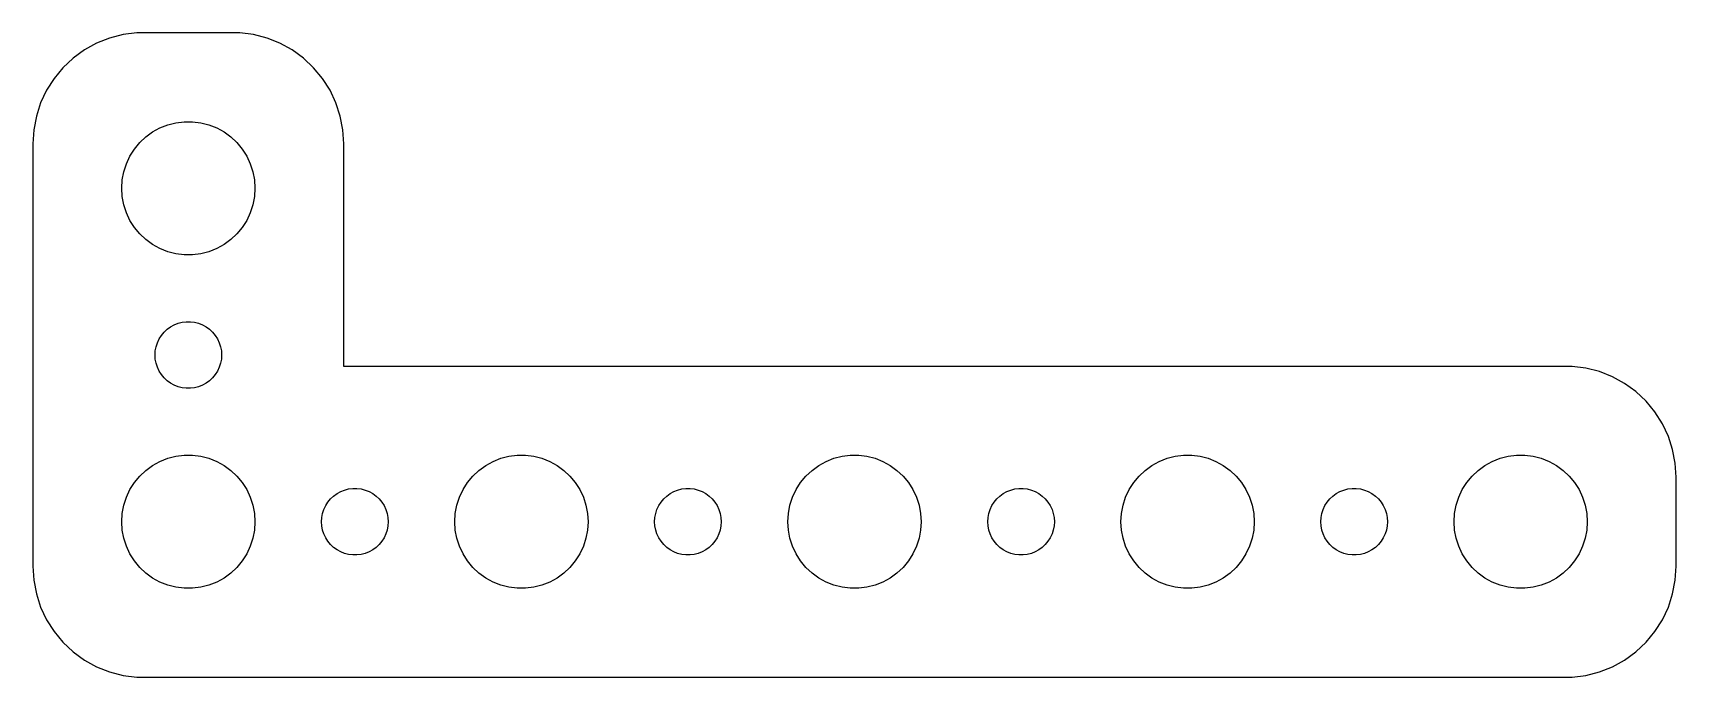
# Model space of a CAD drawing. Header units: metres. Extents: x -37 to 37, y -7 to 22.
import ezdxf

# ---------------------------------------------------------------- set-up
doc = ezdxf.new("R2010")
doc.units = ezdxf.units.M

msp = doc.modelspace()

# ---------------------------------------------------------------- linework, layer by layer
for p, q in [((-34.1289, 21.5241), (-34.6791, 21.2216)), ((-33.5451, 21.7553), (-34.1289, 21.5241)), ((-32.9369, 21.9114), (-33.5451, 21.7553)), ((-32.3139, 21.9901), (-32.9369, 21.9114)), ((-27.686, 21.9901), (-32.3139, 21.9901)), ((-27.0631, 21.9114), (-27.686, 21.9901)), ((-26.4549, 21.7553), (-27.0631, 21.9114)), ((-25.8711, 21.5241), (-26.4549, 21.7553)), ((-25.3209, 21.2216), (-25.8711, 21.5241)), ((-35.1871, 20.8526), (-35.6448, 20.4227)), ((-34.6791, 21.2216), (-35.1871, 20.8526)), ((-24.8129, 20.8526), (-25.3209, 21.2216)), ((-24.3551, 20.4227), (-24.8129, 20.8526)), ((-35.6448, 20.4227), (-36.0451, 19.9389)), ((-23.9549, 19.9389), (-24.3551, 20.4227)), ((-36.3815, 19.4088), (-36.6489, 18.8406)), ((-36.0451, 19.9389), (-36.3815, 19.4088)), ((-23.6185, 19.4088), (-23.9549, 19.9389)), ((-23.3511, 18.8406), (-23.6185, 19.4088)), ((-36.6489, 18.8406), (-36.8429, 18.2434)), ((-23.1571, 18.2434), (-23.3511, 18.8406)), ((-36.8429, 18.2434), (-36.9606, 17.6267)), ((-31.2773, 17.7145), (-30.927, 17.8532)), ((-30.927, 17.8532), (-30.5621, 17.9469)), ((-30.5621, 17.9469), (-30.1884, 17.9941)), ((-30.1884, 17.9941), (-29.8116, 17.9941)), ((-29.8116, 17.9941), (-29.4379, 17.9469)), ((-29.4379, 17.9469), (-29.0729, 17.8532)), ((-29.0729, 17.8532), (-28.7227, 17.7145)), ((-23.0394, 17.6267), (-23.1571, 18.2434)), ((-36.9606, 17.6267), (-37, 17)), ((-32.427, 16.7634), (-32.1869, 17.0536)), ((-32.1869, 17.0536), (-31.9123, 17.3115)), ((-31.9123, 17.3115), (-31.6075, 17.533)), ((-31.6075, 17.533), (-31.2773, 17.7145)), ((-28.7227, 17.7145), (-28.3925, 17.533)), ((-28.3925, 17.533), (-28.0877, 17.3115)), ((-28.0877, 17.3115), (-27.8131, 17.0536)), ((-27.8131, 17.0536), (-27.5729, 16.7634)), ((-23, 17), (-23.0394, 17.6267)), ((-37, 17), (-37, -2)), ((-32.7893, 16.1044), (-32.6289, 16.4453)), ((-32.6289, 16.4453), (-32.427, 16.7634)), ((-27.5729, 16.7634), (-27.3711, 16.4453)), ((-27.3711, 16.4453), (-27.2107, 16.1044)), ((-23, 6.99013), (-23, 17)), ((-32.9763, 15.376), (-32.9057, 15.7461)), ((-32.9057, 15.7461), (-32.7893, 16.1044)), ((-27.2107, 16.1044), (-27.0942, 15.7461)), ((-27.0942, 15.7461), (-27.0237, 15.376)), ((-33, 15), (-32.9763, 15.376)), ((-32.9763, 14.624), (-33, 15)), ((-27.0237, 15.376), (-27, 15)), ((-27, 15), (-27.0237, 14.624)), ((-32.9057, 14.2539), (-32.9763, 14.624)), ((-32.7893, 13.8956), (-32.9057, 14.2539)), ((-27.0942, 14.2539), (-27.2107, 13.8956)), ((-27.0237, 14.624), (-27.0942, 14.2539)), ((-32.6289, 13.5547), (-32.7893, 13.8956)), ((-32.427, 13.2366), (-32.6289, 13.5547)), ((-27.3711, 13.5547), (-27.5729, 13.2366)), ((-27.2107, 13.8956), (-27.3711, 13.5547)), ((-32.1869, 12.9464), (-32.427, 13.2366)), ((-31.9123, 12.6884), (-32.1869, 12.9464)), ((-31.6075, 12.467), (-31.9123, 12.6884)), ((-28.0877, 12.6884), (-28.3925, 12.467)), ((-27.8131, 12.9464), (-28.0877, 12.6884)), ((-27.5729, 13.2366), (-27.8131, 12.9464)), ((-31.2773, 12.2855), (-31.6075, 12.467)), ((-30.927, 12.1468), (-31.2773, 12.2855)), ((-30.5621, 12.0531), (-30.927, 12.1468)), ((-30.1884, 12.0059), (-30.5621, 12.0531)), ((-29.8116, 12.0059), (-30.1884, 12.0059)), ((-29.4379, 12.0531), (-29.8116, 12.0059)), ((-29.0729, 12.1468), (-29.4379, 12.0531)), ((-28.7227, 12.2855), (-29.0729, 12.1468)), ((-28.3925, 12.467), (-28.7227, 12.2855)), ((-30.6387, 8.85724), (-30.4635, 8.92657)), ((-30.4635, 8.92657), (-30.2811, 8.97342)), ((-30.2811, 8.97342), (-30.0942, 8.99704)), ((-30.0942, 8.99704), (-29.9058, 8.99704)), ((-29.9058, 8.99704), (-29.7189, 8.97342)), ((-29.7189, 8.97342), (-29.5365, 8.92657)), ((-29.5365, 8.92657), (-29.3613, 8.85724)), ((-31.3947, 8.05219), (-31.3145, 8.22263)), ((-31.3145, 8.22263), (-31.2135, 8.38167)), ((-31.2135, 8.38167), (-31.0934, 8.52681)), ((-31.0934, 8.52681), (-30.9561, 8.65576)), ((-30.9561, 8.65576), (-30.8037, 8.76648)), ((-30.8037, 8.76648), (-30.6387, 8.85724)), ((-29.3613, 8.85724), (-29.1963, 8.76648)), ((-29.1963, 8.76648), (-29.0439, 8.65576)), ((-29.0439, 8.65576), (-28.9065, 8.52681)), ((-28.9065, 8.52681), (-28.7865, 8.38167)), ((-28.7865, 8.38167), (-28.6855, 8.22263)), ((-28.6855, 8.22263), (-28.6053, 8.05219)), ((-31.5, 7.5), (-31.4882, 7.68799)), ((-31.4882, 7.312), (-31.5, 7.5)), ((-31.4882, 7.68799), (-31.4529, 7.87303)), ((-31.4529, 7.87303), (-31.3947, 8.05219)), ((-28.6053, 8.05219), (-28.5471, 7.87303)), ((-28.5471, 7.87303), (-28.5118, 7.68799)), ((-28.5118, 7.68799), (-28.5, 7.5)), ((-28.5, 7.5), (-28.5118, 7.312)), ((-31.4529, 7.12695), (-31.4882, 7.312)), ((-31.3947, 6.9478), (-31.4529, 7.12695)), ((-31.3145, 6.77736), (-31.3947, 6.9478)), ((-31.2135, 6.61832), (-31.3145, 6.77736)), ((-28.6855, 6.77736), (-28.7865, 6.61832)), ((-28.6053, 6.9478), (-28.6855, 6.77736)), ((-28.5471, 7.12695), (-28.6053, 6.9478)), ((-28.5118, 7.312), (-28.5471, 7.12695)), ((32.3139, 6.99013), (-23, 6.99013)), ((32.9369, 6.91142), (32.3139, 6.99013)), ((33.5451, 6.75528), (32.9369, 6.91142)), ((34.1289, 6.52412), (33.5451, 6.75528)), ((-31.0934, 6.47318), (-31.2135, 6.61832)), ((-30.9561, 6.34422), (-31.0934, 6.47318)), ((-30.8037, 6.23351), (-30.9561, 6.34422)), ((-30.6387, 6.14275), (-30.8037, 6.23351)), ((-30.4635, 6.07341), (-30.6387, 6.14275)), ((-30.2811, 6.02657), (-30.4635, 6.07341)), ((-30.0942, 6.00294), (-30.2811, 6.02657)), ((-29.9058, 6.00294), (-30.0942, 6.00294)), ((-29.7189, 6.02657), (-29.9058, 6.00294)), ((-29.5365, 6.07341), (-29.7189, 6.02657)), ((-29.3613, 6.14275), (-29.5365, 6.07341)), ((-29.1963, 6.23351), (-29.3613, 6.14275)), ((-29.0439, 6.34422), (-29.1963, 6.23351)), ((-28.9065, 6.47318), (-29.0439, 6.34422)), ((-28.7865, 6.61832), (-28.9065, 6.47318)), ((34.6791, 6.22163), (34.1289, 6.52412)), ((35.1871, 5.85255), (34.6791, 6.22163)), ((35.6448, 5.42273), (35.1871, 5.85255)), ((36.0451, 4.93892), (35.6448, 5.42273)), ((36.3815, 4.40877), (36.0451, 4.93892)), ((36.6489, 3.84062), (36.3815, 4.40877)), ((36.8429, 3.24344), (36.6489, 3.84062)), ((-30.5621, 2.94685), (-30.1884, 2.99408)), ((-30.1884, 2.99408), (-29.8116, 2.99408)), ((-29.8116, 2.99408), (-29.4379, 2.94685)), ((-15.5621, 2.94685), (-15.1884, 2.99408)), ((-15.1884, 2.99408), (-14.8116, 2.99408)), ((-14.8116, 2.99408), (-14.4379, 2.94685)), ((-0.562134, 2.94685), (-0.18837, 2.99408)), ((-0.18837, 2.99408), (0.18837, 2.99408)), ((0.18837, 2.99408), (0.562134, 2.94685)), ((14.4379, 2.94685), (14.8116, 2.99408)), ((14.8116, 2.99408), (15.1884, 2.99408)), ((15.1884, 2.99408), (15.5621, 2.94685)), ((29.4379, 2.94685), (29.8116, 2.99408)), ((29.8116, 2.99408), (30.1884, 2.99408)), ((30.1884, 2.99408), (30.5621, 2.94685)), ((36.9606, 2.62666), (36.8429, 3.24344)), ((-32.1869, 2.05363), (-31.9123, 2.31154)), ((-31.9123, 2.31154), (-31.6075, 2.53297)), ((-31.6075, 2.53297), (-31.2773, 2.71448)), ((-31.2773, 2.71448), (-30.927, 2.85316)), ((-30.927, 2.85316), (-30.5621, 2.94685)), ((-29.4379, 2.94685), (-29.0729, 2.85316)), ((-29.0729, 2.85316), (-28.7227, 2.71448)), ((-28.7227, 2.71448), (-28.3925, 2.53297)), ((-28.3925, 2.53297), (-28.0877, 2.31154)), ((-28.0877, 2.31154), (-27.8131, 2.05363)), ((-17.1869, 2.05363), (-16.9123, 2.31154)), ((-16.9123, 2.31154), (-16.6075, 2.53297)), ((-16.6075, 2.53297), (-16.2773, 2.71448)), ((-16.2773, 2.71448), (-15.927, 2.85316)), ((-15.927, 2.85316), (-15.5621, 2.94685)), ((-14.4379, 2.94685), (-14.0729, 2.85316)), ((-14.0729, 2.85316), (-13.7227, 2.71448)), ((-13.7227, 2.71448), (-13.3925, 2.53297)), ((-13.3925, 2.53297), (-13.0877, 2.31154)), ((-13.0877, 2.31154), (-12.8131, 2.05363)), ((-2.1869, 2.05363), (-1.91226, 2.31154)), ((-1.91226, 2.31154), (-1.60747, 2.53297)), ((-1.60747, 2.53297), (-1.27733, 2.71448)), ((-1.27733, 2.71448), (-0.927048, 2.85316)), ((-0.927048, 2.85316), (-0.562134, 2.94685)), ((0.562134, 2.94685), (0.927048, 2.85316)), ((0.927048, 2.85316), (1.27733, 2.71448)), ((1.27733, 2.71448), (1.60747, 2.53297)), ((1.60747, 2.53297), (1.91226, 2.31154)), ((1.91226, 2.31154), (2.1869, 2.05363)), ((12.8131, 2.05363), (13.0877, 2.31154)), ((13.0877, 2.31154), (13.3925, 2.53297)), ((13.3925, 2.53297), (13.7227, 2.71448)), ((13.7227, 2.71448), (14.0729, 2.85316)), ((14.0729, 2.85316), (14.4379, 2.94685)), ((15.5621, 2.94685), (15.927, 2.85316)), ((15.927, 2.85316), (16.2773, 2.71448)), ((16.2773, 2.71448), (16.6075, 2.53297)), ((16.6075, 2.53297), (16.9123, 2.31154)), ((16.9123, 2.31154), (17.1869, 2.05363)), ((27.8131, 2.05363), (28.0877, 2.31154)), ((28.0877, 2.31154), (28.3925, 2.53297)), ((28.3925, 2.53297), (28.7227, 2.71448)), ((28.7227, 2.71448), (29.0729, 2.85316)), ((29.0729, 2.85316), (29.4379, 2.94685)), ((30.5621, 2.94685), (30.927, 2.85316)), ((30.927, 2.85316), (31.2773, 2.71448)), ((31.2773, 2.71448), (31.6075, 2.53297)), ((31.6075, 2.53297), (31.9123, 2.31154)), ((31.9123, 2.31154), (32.1869, 2.05363)), ((37, 2), (36.9606, 2.62666)), ((-32.6289, 1.44525), (-32.427, 1.76335)), ((-32.427, 1.76335), (-32.1869, 2.05363)), ((-27.8131, 2.05363), (-27.5729, 1.76335)), ((-27.5729, 1.76335), (-27.3711, 1.44525)), ((-22.7811, 1.47342), (-22.5942, 1.49704)), ((-22.5942, 1.49704), (-22.4058, 1.49704)), ((-22.4058, 1.49704), (-22.2189, 1.47342)), ((-17.6289, 1.44525), (-17.427, 1.76335)), ((-17.427, 1.76335), (-17.1869, 2.05363)), ((-12.8131, 2.05363), (-12.5729, 1.76335)), ((-12.5729, 1.76335), (-12.3711, 1.44525)), ((-7.78107, 1.47342), (-7.59418, 1.49704)), ((-7.59418, 1.49704), (-7.40581, 1.49704)), ((-7.40581, 1.49704), (-7.21892, 1.47342)), ((-2.62891, 1.44525), (-2.42705, 1.76335)), ((-2.42705, 1.76335), (-2.1869, 2.05363)), ((2.1869, 2.05363), (2.42705, 1.76335)), ((2.42705, 1.76335), (2.62891, 1.44525)), ((7.21892, 1.47342), (7.40581, 1.49704)), ((7.40581, 1.49704), (7.59418, 1.49704)), ((7.59418, 1.49704), (7.78107, 1.47342)), ((12.3711, 1.44525), (12.5729, 1.76335)), ((12.5729, 1.76335), (12.8131, 2.05363)), ((17.1869, 2.05363), (17.427, 1.76335)), ((17.427, 1.76335), (17.6289, 1.44525)), ((22.2189, 1.47342), (22.4058, 1.49704)), ((22.4058, 1.49704), (22.5942, 1.49704)), ((22.5942, 1.49704), (22.7811, 1.47342)), ((27.3711, 1.44525), (27.5729, 1.76335)), ((27.5729, 1.76335), (27.8131, 2.05363)), ((32.1869, 2.05363), (32.427, 1.76335)), ((32.427, 1.76335), (32.6289, 1.44525)), ((37, -2), (37, 2)), ((-32.9763, 0.375992), (-32.9057, 0.746063)), ((-32.9057, 0.746063), (-32.7893, 1.10437)), ((-32.7893, 1.10437), (-32.6289, 1.44525)), ((-27.3711, 1.44525), (-27.2107, 1.10437)), ((-27.2107, 1.10437), (-27.0942, 0.746063)), ((-27.0942, 0.746063), (-27.0237, 0.375992)), ((-23.8145, 0.722626), (-23.7135, 0.881668)), ((-23.7135, 0.881668), (-23.5934, 1.02681)), ((-23.5934, 1.02681), (-23.4561, 1.15576)), ((-23.4561, 1.15576), (-23.3037, 1.26648)), ((-23.3037, 1.26648), (-23.1387, 1.35724)), ((-23.1387, 1.35724), (-22.9635, 1.42657)), ((-22.9635, 1.42657), (-22.7811, 1.47342)), ((-22.2189, 1.47342), (-22.0365, 1.42657)), ((-22.0365, 1.42657), (-21.8613, 1.35724)), ((-21.8613, 1.35724), (-21.6963, 1.26648)), ((-21.6963, 1.26648), (-21.5439, 1.15576)), ((-21.5439, 1.15576), (-21.4065, 1.02681)), ((-21.4065, 1.02681), (-21.2865, 0.881668)), ((-21.2865, 0.881668), (-21.1855, 0.722626)), ((-17.9763, 0.375992), (-17.9057, 0.746063)), ((-17.9057, 0.746063), (-17.7893, 1.10437)), ((-17.7893, 1.10437), (-17.6289, 1.44525)), ((-12.3711, 1.44525), (-12.2107, 1.10437)), ((-12.2107, 1.10437), (-12.0942, 0.746063)), ((-12.0942, 0.746063), (-12.0237, 0.375992)), ((-8.81445, 0.722626), (-8.71352, 0.881668)), ((-8.71352, 0.881668), (-8.59344, 1.02681)), ((-8.59344, 1.02681), (-8.45613, 1.15576)), ((-8.45613, 1.15576), (-8.30373, 1.26648)), ((-8.30373, 1.26648), (-8.13866, 1.35724)), ((-8.13866, 1.35724), (-7.96352, 1.42657)), ((-7.96352, 1.42657), (-7.78107, 1.47342)), ((-7.21892, 1.47342), (-7.03647, 1.42657)), ((-7.03647, 1.42657), (-6.86133, 1.35724)), ((-6.86133, 1.35724), (-6.69626, 1.26648)), ((-6.69626, 1.26648), (-6.54385, 1.15576)), ((-6.54385, 1.15576), (-6.40654, 1.02681)), ((-6.40654, 1.02681), (-6.28647, 0.881668)), ((-6.28647, 0.881668), (-6.18553, 0.722626)), ((-2.97633, 0.375992), (-2.90575, 0.746063)), ((-2.90575, 0.746063), (-2.78932, 1.10437)), ((-2.78932, 1.10437), (-2.62891, 1.44525)), ((2.62891, 1.44525), (2.78932, 1.10437)), ((2.78932, 1.10437), (2.90575, 0.746063)), ((2.90575, 0.746063), (2.97633, 0.375992)), ((6.18553, 0.722626), (6.28647, 0.881668)), ((6.28647, 0.881668), (6.40654, 1.02681)), ((6.40654, 1.02681), (6.54385, 1.15576)), ((6.54385, 1.15576), (6.69626, 1.26648)), ((6.69626, 1.26648), (6.86133, 1.35724)), ((6.86133, 1.35724), (7.03647, 1.42657)), ((7.03647, 1.42657), (7.21892, 1.47342)), ((7.78107, 1.47342), (7.96352, 1.42657)), ((7.96352, 1.42657), (8.13866, 1.35724)), ((8.13866, 1.35724), (8.30373, 1.26648)), ((8.30373, 1.26648), (8.45613, 1.15576)), ((8.45613, 1.15576), (8.59344, 1.02681)), ((8.59344, 1.02681), (8.71352, 0.881668)), ((8.71352, 0.881668), (8.81445, 0.722626)), ((12.0237, 0.375992), (12.0942, 0.746063)), ((12.0942, 0.746063), (12.2107, 1.10437)), ((12.2107, 1.10437), (12.3711, 1.44525)), ((17.6289, 1.44525), (17.7893, 1.10437)), ((17.7893, 1.10437), (17.9057, 0.746063)), ((17.9057, 0.746063), (17.9763, 0.375992)), ((21.1855, 0.722626), (21.2865, 0.881668)), ((21.2865, 0.881668), (21.4065, 1.02681)), ((21.4065, 1.02681), (21.5439, 1.15576)), ((21.5439, 1.15576), (21.6963, 1.26648)), ((21.6963, 1.26648), (21.8613, 1.35724)), ((21.8613, 1.35724), (22.0365, 1.42657)), ((22.0365, 1.42657), (22.2189, 1.47342)), ((22.7811, 1.47342), (22.9635, 1.42657)), ((22.9635, 1.42657), (23.1387, 1.35724)), ((23.1387, 1.35724), (23.3037, 1.26648)), ((23.3037, 1.26648), (23.4561, 1.15576)), ((23.4561, 1.15576), (23.5934, 1.02681)), ((23.5934, 1.02681), (23.7135, 0.881668)), ((23.7135, 0.881668), (23.8145, 0.722626)), ((27.0237, 0.375992), (27.0942, 0.746063)), ((27.0942, 0.746063), (27.2107, 1.10437)), ((27.2107, 1.10437), (27.3711, 1.44525)), ((32.6289, 1.44525), (32.7893, 1.10437)), ((32.7893, 1.10437), (32.9057, 0.746063)), ((32.9057, 0.746063), (32.9763, 0.375992)), ((-33, 0), (-32.9763, 0.375992)), ((-32.9763, -0.375992), (-33, 0)), ((-27.0237, 0.375992), (-27, 0)), ((-27, 0), (-27.0237, -0.375992)), ((-24, 0), (-23.9882, 0.187988)), ((-23.9882, -0.187988), (-24, 0)), ((-23.9882, 0.187988), (-23.9529, 0.373032)), ((-23.9529, 0.373032), (-23.8947, 0.552185)), ((-23.8947, 0.552185), (-23.8145, 0.722626)), ((-21.1855, 0.722626), (-21.1053, 0.552185)), ((-21.1053, 0.552185), (-21.0471, 0.373032)), ((-21.0471, 0.373032), (-21.0118, 0.187988)), ((-21.0118, 0.187988), (-21, 0)), ((-21, 0), (-21.0118, -0.187988)), ((-18, 0), (-17.9763, 0.375992)), ((-17.9763, -0.375992), (-18, 0)), ((-12.0237, 0.375992), (-12, 0)), ((-12, 0), (-12.0237, -0.375992)), ((-9, 0), (-8.98816, 0.187988)), ((-8.98816, -0.187988), (-9, 0)), ((-8.98816, 0.187988), (-8.95287, 0.373032)), ((-8.95287, 0.373032), (-8.89465, 0.552185)), ((-8.89465, 0.552185), (-8.81445, 0.722626)), ((-6.18553, 0.722626), (-6.10533, 0.552185)), ((-6.10533, 0.552185), (-6.04712, 0.373032)), ((-6.04712, 0.373032), (-6.01183, 0.187988)), ((-6.01183, 0.187988), (-6, 0)), ((-6, 0), (-6.01183, -0.187988)), ((-3, 0), (-2.97633, 0.375992)), ((-2.97633, -0.375992), (-3, 0)), ((2.97633, 0.375992), (3, 0)), ((3, 0), (2.97633, -0.375992)), ((6, 0), (6.01183, 0.187988)), ((6.01183, -0.187988), (6, 0)), ((6.01183, 0.187988), (6.04712, 0.373032)), ((6.04712, 0.373032), (6.10533, 0.552185)), ((6.10533, 0.552185), (6.18553, 0.722626)), ((8.81445, 0.722626), (8.89465, 0.552185)), ((8.89465, 0.552185), (8.95287, 0.373032)), ((8.95287, 0.373032), (8.98816, 0.187988)), ((8.98816, 0.187988), (9, 0)), ((9, 0), (8.98816, -0.187988)), ((12, 0), (12.0237, 0.375992)), ((12.0237, -0.375992), (12, 0)), ((17.9763, 0.375992), (18, 0)), ((18, 0), (17.9763, -0.375992)), ((21, 0), (21.0118, 0.187988)), ((21.0118, -0.187988), (21, 0)), ((21.0118, 0.187988), (21.0471, 0.373032)), ((21.0471, 0.373032), (21.1053, 0.552185)), ((21.1053, 0.552185), (21.1855, 0.722626)), ((23.8145, 0.722626), (23.8947, 0.552185)), ((23.8947, 0.552185), (23.9529, 0.373032)), ((23.9529, 0.373032), (23.9882, 0.187988)), ((23.9882, 0.187988), (24, 0)), ((24, 0), (23.9882, -0.187988)), ((27, 0), (27.0237, 0.375992)), ((27.0237, -0.375992), (27, 0)), ((32.9763, 0.375992), (33, 0)), ((33, 0), (32.9763, -0.375992)), ((-32.9057, -0.746063), (-32.9763, -0.375992)), ((-27.0237, -0.375992), (-27.0942, -0.746063)), ((-23.9529, -0.373032), (-23.9882, -0.187988)), ((-23.8947, -0.552185), (-23.9529, -0.373032)), ((-23.8145, -0.722626), (-23.8947, -0.552185)), ((-23.7135, -0.881668), (-23.8145, -0.722626)), ((-21.1855, -0.722626), (-21.2865, -0.881668)), ((-21.1053, -0.552185), (-21.1855, -0.722626)), ((-21.0471, -0.373032), (-21.1053, -0.552185)), ((-21.0118, -0.187988), (-21.0471, -0.373032)), ((-17.9057, -0.746063), (-17.9763, -0.375992)), ((-12.0237, -0.375992), (-12.0942, -0.746063)), ((-8.95287, -0.373032), (-8.98816, -0.187988)), ((-8.89465, -0.552185), (-8.95287, -0.373032)), ((-8.81445, -0.722626), (-8.89465, -0.552185)), ((-8.71352, -0.881668), (-8.81445, -0.722626)), ((-6.18553, -0.722626), (-6.28647, -0.881668)), ((-6.10533, -0.552185), (-6.18553, -0.722626)), ((-6.04712, -0.373032), (-6.10533, -0.552185)), ((-6.01183, -0.187988), (-6.04712, -0.373032)), ((-2.90575, -0.746063), (-2.97633, -0.375992)), ((2.97633, -0.375992), (2.90575, -0.746063)), ((6.04712, -0.373032), (6.01183, -0.187988)), ((6.10533, -0.552185), (6.04712, -0.373032)), ((6.18553, -0.722626), (6.10533, -0.552185)), ((6.28647, -0.881668), (6.18553, -0.722626)), ((8.81445, -0.722626), (8.71352, -0.881668)), ((8.89465, -0.552185), (8.81445, -0.722626)), ((8.95287, -0.373032), (8.89465, -0.552185)), ((8.98816, -0.187988), (8.95287, -0.373032)), ((12.0942, -0.746063), (12.0237, -0.375992)), ((17.9763, -0.375992), (17.9057, -0.746063)), ((21.0471, -0.373032), (21.0118, -0.187988)), ((21.1053, -0.552185), (21.0471, -0.373032)), ((21.1855, -0.722626), (21.1053, -0.552185)), ((21.2865, -0.881668), (21.1855, -0.722626)), ((23.8145, -0.722626), (23.7135, -0.881668)), ((23.8947, -0.552185), (23.8145, -0.722626)), ((23.9529, -0.373032), (23.8947, -0.552185)), ((23.9882, -0.187988), (23.9529, -0.373032)), ((27.0942, -0.746063), (27.0237, -0.375992)), ((32.9763, -0.375992), (32.9057, -0.746063)), ((-32.7893, -1.10437), (-32.9057, -0.746063)), ((-32.6289, -1.44525), (-32.7893, -1.10437)), ((-32.427, -1.76335), (-32.6289, -1.44525)), ((-27.3711, -1.44525), (-27.5729, -1.76335)), ((-27.2107, -1.10437), (-27.3711, -1.44525)), ((-27.0942, -0.746063), (-27.2107, -1.10437)), ((-23.5934, -1.02681), (-23.7135, -0.881668)), ((-23.4561, -1.15576), (-23.5934, -1.02681)), ((-23.3037, -1.26648), (-23.4561, -1.15576)), ((-23.1387, -1.35724), (-23.3037, -1.26648)), ((-22.9635, -1.42657), (-23.1387, -1.35724)), ((-22.7811, -1.47342), (-22.9635, -1.42657)), ((-22.5942, -1.49704), (-22.7811, -1.47342)), ((-22.2189, -1.47342), (-22.4058, -1.49704)), ((-22.0365, -1.42657), (-22.2189, -1.47342)), ((-21.8613, -1.35724), (-22.0365, -1.42657)), ((-21.6963, -1.26648), (-21.8613, -1.35724)), ((-21.5439, -1.15576), (-21.6963, -1.26648)), ((-21.4065, -1.02681), (-21.5439, -1.15576)), ((-21.2865, -0.881668), (-21.4065, -1.02681)), ((-17.7893, -1.10437), (-17.9057, -0.746063)), ((-17.6289, -1.44525), (-17.7893, -1.10437)), ((-17.427, -1.76335), (-17.6289, -1.44525)), ((-12.3711, -1.44525), (-12.5729, -1.76335)), ((-12.2107, -1.10437), (-12.3711, -1.44525)), ((-12.0942, -0.746063), (-12.2107, -1.10437)), ((-8.59344, -1.02681), (-8.71352, -0.881668)), ((-8.45613, -1.15576), (-8.59344, -1.02681)), ((-8.30373, -1.26648), (-8.45613, -1.15576)), ((-8.13866, -1.35724), (-8.30373, -1.26648)), ((-7.96352, -1.42657), (-8.13866, -1.35724)), ((-7.78107, -1.47342), (-7.96352, -1.42657)), ((-7.59418, -1.49704), (-7.78107, -1.47342)), ((-7.21892, -1.47342), (-7.40581, -1.49704)), ((-7.03647, -1.42657), (-7.21892, -1.47342)), ((-6.86133, -1.35724), (-7.03647, -1.42657)), ((-6.69626, -1.26648), (-6.86133, -1.35724)), ((-6.54385, -1.15576), (-6.69626, -1.26648)), ((-6.40654, -1.02681), (-6.54385, -1.15576)), ((-6.28647, -0.881668), (-6.40654, -1.02681)), ((-2.78932, -1.10437), (-2.90575, -0.746063)), ((-2.62891, -1.44525), (-2.78932, -1.10437)), ((-2.42705, -1.76335), (-2.62891, -1.44525)), ((2.62891, -1.44525), (2.42705, -1.76335)), ((2.78932, -1.10437), (2.62891, -1.44525)), ((2.90575, -0.746063), (2.78932, -1.10437)), ((6.40654, -1.02681), (6.28647, -0.881668)), ((6.54385, -1.15576), (6.40654, -1.02681)), ((6.69626, -1.26648), (6.54385, -1.15576)), ((6.86133, -1.35724), (6.69626, -1.26648)), ((7.03647, -1.42657), (6.86133, -1.35724)), ((7.21892, -1.47342), (7.03647, -1.42657)), ((7.40581, -1.49704), (7.21892, -1.47342)), ((7.78107, -1.47342), (7.59418, -1.49704)), ((7.96352, -1.42657), (7.78107, -1.47342)), ((8.13866, -1.35724), (7.96352, -1.42657)), ((8.30373, -1.26648), (8.13866, -1.35724)), ((8.45613, -1.15576), (8.30373, -1.26648)), ((8.59344, -1.02681), (8.45613, -1.15576)), ((8.71352, -0.881668), (8.59344, -1.02681)), ((12.2107, -1.10437), (12.0942, -0.746063)), ((12.3711, -1.44525), (12.2107, -1.10437)), ((12.5729, -1.76335), (12.3711, -1.44525)), ((17.6289, -1.44525), (17.427, -1.76335)), ((17.7893, -1.10437), (17.6289, -1.44525)), ((17.9057, -0.746063), (17.7893, -1.10437)), ((21.4065, -1.02681), (21.2865, -0.881668)), ((21.5439, -1.15576), (21.4065, -1.02681)), ((21.6963, -1.26648), (21.5439, -1.15576)), ((21.8613, -1.35724), (21.6963, -1.26648)), ((22.0365, -1.42657), (21.8613, -1.35724)), ((22.2189, -1.47342), (22.0365, -1.42657)), ((22.4058, -1.49704), (22.2189, -1.47342)), ((22.7811, -1.47342), (22.5942, -1.49704)), ((22.9635, -1.42657), (22.7811, -1.47342)), ((23.1387, -1.35724), (22.9635, -1.42657)), ((23.3037, -1.26648), (23.1387, -1.35724)), ((23.4561, -1.15576), (23.3037, -1.26648)), ((23.5934, -1.02681), (23.4561, -1.15576)), ((23.7135, -0.881668), (23.5934, -1.02681)), ((27.2107, -1.10437), (27.0942, -0.746063)), ((27.3711, -1.44525), (27.2107, -1.10437)), ((27.5729, -1.76335), (27.3711, -1.44525)), ((32.6289, -1.44525), (32.427, -1.76335)), ((32.7893, -1.10437), (32.6289, -1.44525)), ((32.9057, -0.746063), (32.7893, -1.10437)), ((-37, -2), (-36.9606, -2.62666)), ((-32.1869, -2.05363), (-32.427, -1.76335)), ((-31.9123, -2.31154), (-32.1869, -2.05363)), ((-27.8131, -2.05363), (-28.0877, -2.31154)), ((-27.5729, -1.76335), (-27.8131, -2.05363)), ((-22.4058, -1.49704), (-22.5942, -1.49704)), ((-17.1869, -2.05363), (-17.427, -1.76335)), ((-16.9123, -2.31154), (-17.1869, -2.05363)), ((-12.8131, -2.05363), (-13.0877, -2.31154)), ((-12.5729, -1.76335), (-12.8131, -2.05363)), ((-7.40581, -1.49704), (-7.59418, -1.49704)), ((-2.1869, -2.05363), (-2.42705, -1.76335)), ((-1.91226, -2.31154), (-2.1869, -2.05363)), ((2.1869, -2.05363), (1.91226, -2.31154)), ((2.42705, -1.76335), (2.1869, -2.05363)), ((7.59418, -1.49704), (7.40581, -1.49704)), ((12.8131, -2.05363), (12.5729, -1.76335)), ((13.0877, -2.31154), (12.8131, -2.05363)), ((17.1869, -2.05363), (16.9123, -2.31154)), ((17.427, -1.76335), (17.1869, -2.05363)), ((22.5942, -1.49704), (22.4058, -1.49704)), ((27.8131, -2.05363), (27.5729, -1.76335)), ((28.0877, -2.31154), (27.8131, -2.05363)), ((32.1869, -2.05363), (31.9123, -2.31154)), ((32.427, -1.76335), (32.1869, -2.05363)), ((36.9606, -2.62666), (37, -2)), ((-36.9606, -2.62666), (-36.8429, -3.24344)), ((-31.6075, -2.53297), (-31.9123, -2.31154)), ((-31.2773, -2.71448), (-31.6075, -2.53297)), ((-30.927, -2.85316), (-31.2773, -2.71448)), ((-30.5621, -2.94685), (-30.927, -2.85316)), ((-30.1884, -2.99408), (-30.5621, -2.94685)), ((-29.4379, -2.94685), (-29.8116, -2.99408)), ((-29.0729, -2.85316), (-29.4379, -2.94685)), ((-28.7227, -2.71448), (-29.0729, -2.85316)), ((-28.3925, -2.53297), (-28.7227, -2.71448)), ((-28.0877, -2.31154), (-28.3925, -2.53297)), ((-16.6075, -2.53297), (-16.9123, -2.31154)), ((-16.2773, -2.71448), (-16.6075, -2.53297)), ((-15.927, -2.85316), (-16.2773, -2.71448)), ((-15.5621, -2.94685), (-15.927, -2.85316)), ((-15.1884, -2.99408), (-15.5621, -2.94685)), ((-14.4379, -2.94685), (-14.8116, -2.99408)), ((-14.0729, -2.85316), (-14.4379, -2.94685)), ((-13.7227, -2.71448), (-14.0729, -2.85316)), ((-13.3925, -2.53297), (-13.7227, -2.71448)), ((-13.0877, -2.31154), (-13.3925, -2.53297)), ((-1.60747, -2.53297), (-1.91226, -2.31154)), ((-1.27733, -2.71448), (-1.60747, -2.53297)), ((-0.927048, -2.85316), (-1.27733, -2.71448)), ((-0.562134, -2.94685), (-0.927048, -2.85316)), ((-0.18837, -2.99408), (-0.562134, -2.94685)), ((0.562134, -2.94685), (0.18837, -2.99408)), ((0.927048, -2.85316), (0.562134, -2.94685)), ((1.27733, -2.71448), (0.927048, -2.85316)), ((1.60747, -2.53297), (1.27733, -2.71448)), ((1.91226, -2.31154), (1.60747, -2.53297)), ((13.3925, -2.53297), (13.0877, -2.31154)), ((13.7227, -2.71448), (13.3925, -2.53297)), ((14.0729, -2.85316), (13.7227, -2.71448)), ((14.4379, -2.94685), (14.0729, -2.85316)), ((14.8116, -2.99408), (14.4379, -2.94685)), ((15.5621, -2.94685), (15.1884, -2.99408)), ((15.927, -2.85316), (15.5621, -2.94685)), ((16.2773, -2.71448), (15.927, -2.85316)), ((16.6075, -2.53297), (16.2773, -2.71448)), ((16.9123, -2.31154), (16.6075, -2.53297)), ((28.3925, -2.53297), (28.0877, -2.31154)), ((28.7227, -2.71448), (28.3925, -2.53297)), ((29.0729, -2.85316), (28.7227, -2.71448)), ((29.4379, -2.94685), (29.0729, -2.85316)), ((29.8116, -2.99408), (29.4379, -2.94685)), ((30.5621, -2.94685), (30.1884, -2.99408)), ((30.927, -2.85316), (30.5621, -2.94685)), ((31.2773, -2.71448), (30.927, -2.85316)), ((31.6075, -2.53297), (31.2773, -2.71448)), ((31.9123, -2.31154), (31.6075, -2.53297)), ((36.8429, -3.24344), (36.9606, -2.62666)), ((-36.8429, -3.24344), (-36.6489, -3.84062)), ((-29.8116, -2.99408), (-30.1884, -2.99408)), ((-14.8116, -2.99408), (-15.1884, -2.99408)), ((0.18837, -2.99408), (-0.18837, -2.99408)), ((15.1884, -2.99408), (14.8116, -2.99408)), ((30.1884, -2.99408), (29.8116, -2.99408)), ((36.6489, -3.84062), (36.8429, -3.24344)), ((-36.6489, -3.84062), (-36.3815, -4.40877)), ((-36.3815, -4.40877), (-36.0451, -4.93892)), ((36.0451, -4.93892), (36.3815, -4.40877)), ((36.3815, -4.40877), (36.6489, -3.84062)), ((-36.0451, -4.93892), (-35.6448, -5.42273)), ((35.6448, -5.42273), (36.0451, -4.93892)), ((-35.6448, -5.42273), (-35.1871, -5.85255)), ((-35.1871, -5.85255), (-34.6791, -6.22163)), ((34.6791, -6.22163), (35.1871, -5.85255)), ((35.1871, -5.85255), (35.6448, -5.42273)), ((-34.6791, -6.22163), (-34.1289, -6.52412)), ((-34.1289, -6.52412), (-33.5451, -6.75528)), ((33.5451, -6.75528), (34.1289, -6.52412)), ((34.1289, -6.52412), (34.6791, -6.22163)), ((-33.5451, -6.75528), (-32.9369, -6.91142)), ((-32.9369, -6.91142), (-32.3139, -6.99013)), ((-32.3139, -6.99013), (32.3139, -6.99013)), ((32.3139, -6.99013), (32.9369, -6.91142)), ((32.9369, -6.91142), (33.5451, -6.75528))]:
    msp.add_line(p, q)

doc.saveas('drawing.dxf')
